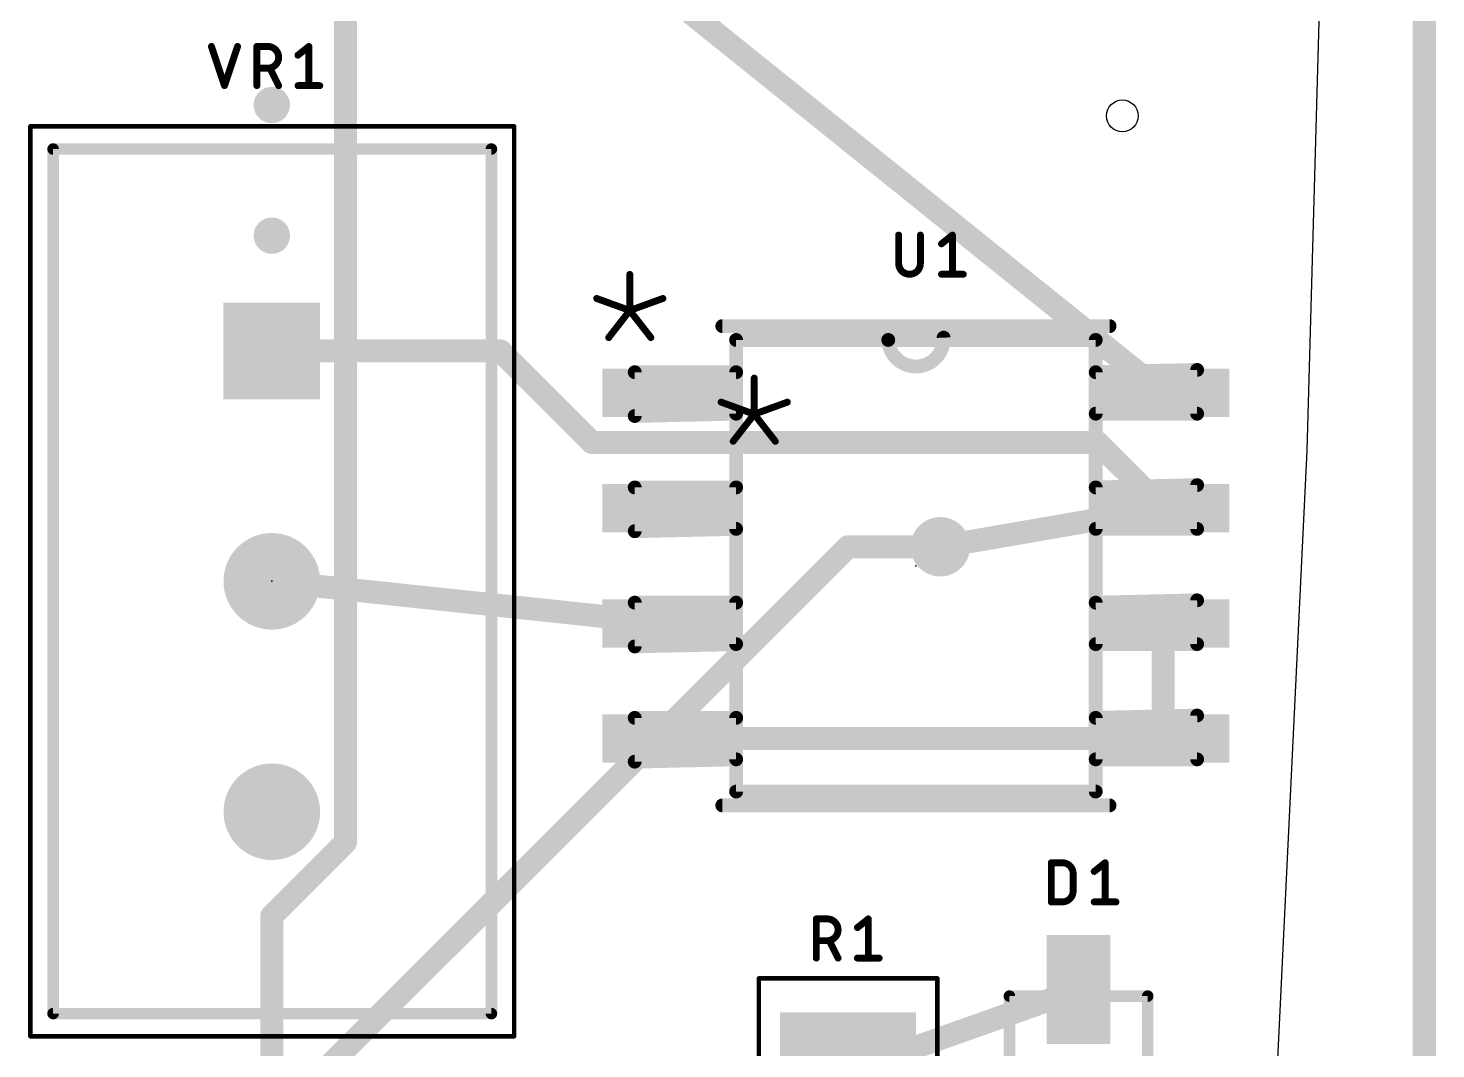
# Model space of a CAD drawing. Extents: x -61.1 to -20.2, y -31.9 to 53.5.
# Drawn here: x -35.71 to -20.19, y -11.5 to -0.25 of the extents above; entities that cross this region are included whole.
import ezdxf

# ---------------------------------------------------------------- set-up
doc = ezdxf.new("R2010")
doc.units = 0
for name, color, linetype in [('1', 12, 'CONTINUOUS'), ('16', 132, 'CONTINUOUS'), ('17', 110, 'CONTINUOUS'), ('18', 110, 'CONTINUOUS'), ('20', 31, 'CONTINUOUS'), ('21', 253, 'CONTINUOUS'), ('23', 53, 'CONTINUOUS'), ('25', 253, 'CONTINUOUS'), ('39', 12, 'CONTINUOUS'), ('51', 253, 'CONTINUOUS')]:
    doc.layers.add(name, color=color, linetype=linetype)

# ---------------------------------------------------------------- blocks, each defined once
blk = doc.blocks.new('RECT')
blk.add_solid([(-0.5, -0.5), (0.5, -0.5), (-0.5, 0.5), (0.5, 0.5)])
blk = doc.blocks.new('SQUAREP')
blk.add_solid([(-0.5, -0.5), (0.5, -0.5), (-0.5, 0.5), (0.5, 0.5)])
blk = doc.blocks.new('ROUNDP')
at = {"const_width": 0.5}
blk.add_lwpolyline([(0, -0.25, 1), (0, 0.25, 1), (0, -0.25)], format="xyb", dxfattribs=at)
blk = doc.blocks.new('ROUNDV')
at = {"const_width": 0.5}
blk.add_lwpolyline([(0, -0.25, 1), (0, 0.25, 1), (0, -0.25)], format="xyb", dxfattribs=at)

msp = doc.modelspace()

# ---------------------------------------------------------------- linework, layer by layer
at = {"layer": '1', "const_width": 0.254}
for points in [[(-20.32, 48.26), (-20.32, -24.13)], [(-23.1981, -4.2736), (-30.4864, 1.59)], [(-30.502, -3.81), (-33.02, -3.81)], [(-29.4924, -4.8197), (-30.502, -3.81)], [(-23.922, -4.8197), (-29.4924, -4.8197)], [(-23.1981, -5.5436), (-23.922, -4.8197)], [(-23.1981, -5.5436), (-25.654, -5.969)], [(-33.02, -6.35), (-28.6464, -6.8136)], [(-23.1981, -6.8136), (-23.1981, -8.0836)], [(-23.1981, -8.0836), (-28.6464, -8.0836)], [(-26.67, -11.75), (-24.13, -10.85)]]:
    msp.add_lwpolyline(points, dxfattribs=at)
at = {"layer": '1', "const_width": 0.127}
for points in [[(-33.02, -3.7465, 1), (-33.02, -3.8735)], [(-30.4571, -3.7651, 1), (-30.5469, -3.8549)], [(-30.502, -3.8735, 1), (-30.502, -3.7465)], [(-23.2379, -4.323, 1), (-23.1583, -4.2241)], [(-29.4924, -4.7561, 1), (-29.4924, -4.8832)], [(-29.5373, -4.8646, 1), (-29.4475, -4.7747)], [(-23.8771, -4.7747, 1), (-23.9669, -4.8646)], [(-23.922, -4.8832, 1), (-23.922, -4.7561)], [(-23.1872, -5.6061, 1), (-23.2089, -5.481)], [(-23.243, -5.5885, 1), (-23.1532, -5.4986)], [(-25.6648, -5.9064, 1), (-25.6432, -6.0316)], [(-33.0133, -6.2869, 1), (-33.0267, -6.4131)], [(-28.6531, -6.8767, 1), (-28.6397, -6.7504)], [(-23.1346, -6.8136, 1), (-23.2616, -6.8136)], [(-28.6464, -8.0201, 1), (-28.6464, -8.1471)], [(-23.2616, -8.0836, 1), (-23.1346, -8.0836)], [(-23.1981, -8.1471, 1), (-23.1981, -8.0201)], [(-24.1088, -10.9099, 1), (-24.1512, -10.7901)]]:
    msp.add_lwpolyline(points, format="xyb", dxfattribs=at)
at = {"layer": '16', "const_width": 0.254}
for points in [[(-32.2081, -9.2263), (-32.2081, 3.6059)], [(-26.67, -5.969), (-32.4301, -11.7291)], [(-25.654, -5.969), (-26.67, -5.969)], [(-33.02, -10.0382), (-32.2081, -9.2263)], [(-33.02, -13.97), (-33.02, -10.0382)]]:
    msp.add_lwpolyline(points, dxfattribs=at)
at = {"layer": '16', "const_width": 0.127}
for points in [[(-26.67, -5.9055, 1), (-26.67, -6.0325)], [(-26.6251, -6.0139, 1), (-26.7149, -5.9241)], [(-25.654, -6.0325, 1), (-25.654, -5.9055)], [(-32.1632, -9.2712, 1), (-32.253, -9.1814)], [(-32.2716, -9.2263, 1), (-32.1446, -9.2263)], [(-32.9565, -10.0382, 1), (-33.0835, -10.0382)], [(-33.0649, -9.9933, 1), (-32.9751, -10.0831)]]:
    msp.add_lwpolyline(points, format="xyb", dxfattribs=at)
at = {"layer": '20'}
for p, q in [((-21.6115, -4.9089), (-21.1053, 13.0899)), ((-22.0412, -13.8413), (-21.6115, -4.9089))]:
    msp.add_line(p, q, dxfattribs=at)
msp.add_circle((-23.6474, -1.2192), 0.175, dxfattribs=at)
at = {"layer": '21'}
for points, const_width in [([(-33.02, -1.2, 1), (-33.02, -1, 1), (-33.02, -1.2)], 0.2), ([(-35.43, -1.5533, 1), (-35.43, -1.6168)], 0.0635), ([(-35.3982, -1.585, 1), (-35.4618, -1.585)], 0.0635), ([(-30.5683, -1.585, 1), (-30.6318, -1.585)], 0.0635), ([(-30.6, -1.6168, 1), (-30.6, -1.5533)], 0.0635), ([(-29.0563, -2.9669, 1), (-29.0944, -2.9669)], 0.0381), ([(-29.4336, -3.2142, 1), (-29.4466, -3.2501)], 0.0381), ([(-28.7041, -3.2501, 1), (-28.7171, -3.2142)], 0.0381), ([(-29.0603, -3.3531, 1), (-29.0904, -3.3765)], 0.0381), ([(-29.0819, -3.3469, 1), (-29.0688, -3.3827)], 0.0381), ([(-29.0944, -3.3648, 1), (-29.0563, -3.3648)], 0.0381), ([(-29.0603, -3.3765, 1), (-29.0904, -3.3531)], 0.0381), ([(-29.0819, -3.3827, 1), (-29.0688, -3.3469)], 0.0381), ([(-28.0558, -3.4989, 1), (-28.0558, -3.5751)], 0.0762), ([(-23.7886, -3.5751, 1), (-23.7886, -3.4989)], 0.0762), ([(-29.3225, -3.6516, 1), (-29.2924, -3.6749)], 0.0381), ([(-28.8583, -3.6749, 1), (-28.8282, -3.6516)], 0.0381), ([(-28.0558, -8.782, 1), (-28.0558, -8.8582)], 0.0762), ([(-23.7886, -8.8582, 1), (-23.7886, -8.782)], 0.0762), ([(-24.892, -10.8902, 1), (-24.892, -10.9538)], 0.0635), ([(-24.8603, -10.922, 1), (-24.9237, -10.922)], 0.0635), ([(-23.3363, -10.922, 1), (-23.3998, -10.922)], 0.0635), ([(-23.368, -10.9538, 1), (-23.368, -10.8902)], 0.0635), ([(-35.43, -11.0832, 1), (-35.43, -11.1468)], 0.0635), ([(-35.4618, -11.115, 1), (-35.3982, -11.115)], 0.0635), ([(-30.6318, -11.115, 1), (-30.5683, -11.115)], 0.0635), ([(-30.6, -11.1468, 1), (-30.6, -11.0832)], 0.0635)]:
    msp.add_lwpolyline(points, format="xyb", dxfattribs=dict(at, const_width=const_width))
for points, const_width in [([(-35.43, -1.585), (-30.6, -1.585)], 0.127), ([(-35.43, -11.115), (-35.43, -1.585)], 0.127), ([(-30.6, -1.585), (-30.6, -11.115)], 0.127), ([(-29.0754, -2.9669), (-29.0754, -3.3648)], 0.0762), ([(-29.0754, -3.3648), (-29.4401, -3.2322)], 0.0762), ([(-29.0754, -3.3648), (-28.7106, -3.2322)], 0.0762), ([(-29.3075, -3.6632), (-29.0754, -3.3648)], 0.0762), ([(-29.0754, -3.3648), (-28.8432, -3.6632)], 0.0762), ([(-23.7886, -3.537), (-28.0558, -3.537)], 0.1524), ([(-28.0558, -8.8201), (-23.7886, -8.8201)], 0.1524), ([(-24.892, -14.478), (-24.892, -10.922)], 0.127), ([(-24.892, -10.922), (-23.368, -10.922)], 0.127), ([(-23.368, -10.922), (-23.368, -14.478)], 0.127), ([(-30.6, -11.115), (-35.43, -11.115)], 0.127)]:
    msp.add_lwpolyline(points, dxfattribs=dict(at, const_width=const_width))
at = {"layer": '23'}
for p in [(-25.9222, -6.1786), (-33.02, -6.35)]:
    msp.add_point(p, dxfattribs=at)
at = {"layer": '25', "const_width": 0.0762}
for points in [[(-33.6853, -0.4542), (-33.5414, -0.886)], [(-33.5414, -0.886), (-33.3975, -0.4542)], [(-33.1847, -0.886), (-33.1847, -0.4542)], [(-33.1847, -0.4542), (-33.0647, -0.4542)], [(-32.7317, -0.5502), (-32.6118, -0.4542)], [(-32.6118, -0.4542), (-32.6118, -0.886)], [(-33.0647, -0.6941), (-33.1847, -0.6941)], [(-32.9448, -0.886), (-33.0408, -0.6941)], [(-32.7317, -0.886), (-32.4918, -0.886)], [(-26.1127, -2.5337), (-26.1127, -2.8455)], [(-25.8728, -2.8455), (-25.8728, -2.5337)], [(-25.6403, -2.6296), (-25.5203, -2.5337)], [(-25.5203, -2.5337), (-25.5203, -2.9655)], [(-25.6403, -2.9655), (-25.4004, -2.9655)], [(-24.4299, -9.8839), (-24.4299, -9.4521)], [(-24.4299, -9.4521), (-24.31, -9.4521)], [(-23.9575, -9.5481), (-23.8375, -9.4521)], [(-23.8375, -9.4521), (-23.8375, -9.8839)], [(-24.19, -9.572), (-24.19, -9.764)], [(-24.31, -9.8839), (-24.4299, -9.8839)], [(-23.9575, -9.8839), (-23.7176, -9.8839)], [(-27.02, -10.5029), (-27.02, -10.0711)], [(-27.02, -10.0711), (-26.9, -10.0711)], [(-26.567, -10.1671), (-26.447, -10.0711)], [(-26.447, -10.0711), (-26.447, -10.5029)], [(-26.9, -10.311), (-27.02, -10.311)], [(-26.7801, -10.5029), (-26.876, -10.311)], [(-26.567, -10.5029), (-26.3271, -10.5029)]]:
    msp.add_lwpolyline(points, dxfattribs=at)
at = {"layer": '25'}
for points, const_width in [([(-33.6673, -0.4482, 1), (-33.7034, -0.4603)], 0.0381), ([(-33.3794, -0.4603, 1), (-33.4155, -0.4482)], 0.0381), ([(-33.1847, -0.4352, 1), (-33.1847, -0.4733)], 0.0381), ([(-33.1656, -0.4542, 1), (-33.2037, -0.4542)], 0.0381), ([(-33.0647, -0.6941, 1), (-33.0647, -0.4542)], 0.0762), ([(-33.0647, -0.4352, 1), (-33.0647, -0.4733)], 0.0381), ([(-33.0647, -0.4733, 1), (-33.0647, -0.4352)], 0.0381), ([(-32.5927, -0.4542, 1), (-32.6308, -0.4542)], 0.0381), ([(-32.5999, -0.4691, 1), (-32.6237, -0.4394)], 0.0381), ([(-32.7436, -0.5353, 1), (-32.7198, -0.5651)], 0.0381), ([(-33.1847, -0.6751, 1), (-33.1847, -0.7132)], 0.0381), ([(-33.0647, -0.6751, 1), (-33.0647, -0.7132)], 0.0381), ([(-33.0647, -0.7132, 1), (-33.0647, -0.6751)], 0.0381), ([(-33.0237, -0.6856, 1), (-33.0578, -0.7027)], 0.0381), ([(-33.5595, -0.88, 1), (-33.5233, -0.8921)], 0.0381), ([(-33.5595, -0.8921, 1), (-33.5233, -0.88)], 0.0381), ([(-33.2037, -0.886, 1), (-33.1656, -0.886)], 0.0381), ([(-32.9618, -0.8946, 1), (-32.9278, -0.8775)], 0.0381), ([(-32.7317, -0.867, 1), (-32.7317, -0.9051)], 0.0381), ([(-32.6308, -0.886, 1), (-32.5927, -0.886)], 0.0381), ([(-32.4918, -0.9051, 1), (-32.4918, -0.867)], 0.0381), ([(-26.0937, -2.5337, 1), (-26.1318, -2.5337)], 0.0381), ([(-25.8538, -2.5337, 1), (-25.8919, -2.5337)], 0.0381), ([(-25.6522, -2.6147, 1), (-25.6284, -2.6445)], 0.0381), ([(-25.5013, -2.5337, 1), (-25.5394, -2.5337)], 0.0381), ([(-25.5084, -2.5485, 1), (-25.5322, -2.5188)], 0.0381), ([(-26.1127, -2.8455, 1), (-25.8728, -2.8455)], 0.0762), ([(-26.0937, -2.8455, 1), (-26.1318, -2.8455)], 0.0381), ([(-26.1318, -2.8455, 1), (-26.0937, -2.8455)], 0.0381), ([(-25.8538, -2.8455, 1), (-25.8919, -2.8455)], 0.0381), ([(-25.8919, -2.8455, 1), (-25.8538, -2.8455)], 0.0381), ([(-25.6403, -2.9464, 1), (-25.6403, -2.9845)], 0.0381), ([(-25.5394, -2.9655, 1), (-25.5013, -2.9655)], 0.0381), ([(-25.4004, -2.9845, 1), (-25.4004, -2.9464)], 0.0381), ([(-24.4299, -9.433, 1), (-24.4299, -9.4711)], 0.0381), ([(-24.4108, -9.4521, 1), (-24.4489, -9.4521)], 0.0381), ([(-24.31, -9.433, 1), (-24.31, -9.4711)], 0.0381), ([(-24.19, -9.572, 0.4142), (-24.31, -9.4521)], 0.0762), ([(-24.31, -9.4711, 1), (-24.31, -9.433)], 0.0381), ([(-23.8185, -9.4521, 1), (-23.8566, -9.4521)], 0.0381), ([(-23.8256, -9.467, 1), (-23.8494, -9.4372)], 0.0381), ([(-24.171, -9.572, 1), (-24.2091, -9.572)], 0.0381), ([(-24.2091, -9.572, 1), (-24.171, -9.572)], 0.0381), ([(-23.9694, -9.5332, 1), (-23.9456, -9.5629)], 0.0381), ([(-24.31, -9.8839, 0.4142), (-24.19, -9.764)], 0.0762), ([(-24.171, -9.764, 1), (-24.2091, -9.764)], 0.0381), ([(-24.2091, -9.764, 1), (-24.171, -9.764)], 0.0381), ([(-24.4299, -9.8649, 1), (-24.4299, -9.903)], 0.0381), ([(-24.4489, -9.8839, 1), (-24.4108, -9.8839)], 0.0381), ([(-24.31, -9.8649, 1), (-24.31, -9.903)], 0.0381), ([(-24.31, -9.903, 1), (-24.31, -9.8649)], 0.0381), ([(-23.9575, -9.8649, 1), (-23.9575, -9.903)], 0.0381), ([(-23.8566, -9.8839, 1), (-23.8185, -9.8839)], 0.0381), ([(-23.7176, -9.903, 1), (-23.7176, -9.8649)], 0.0381), ([(-27.0009, -10.0711, 1), (-27.039, -10.0711)], 0.0381), ([(-27.02, -10.0521, 1), (-27.02, -10.0902)], 0.0381), ([(-26.9, -10.311, 1), (-26.9, -10.0711)], 0.0762), ([(-26.9, -10.0521, 1), (-26.9, -10.0902)], 0.0381), ([(-26.9, -10.0902, 1), (-26.9, -10.0521)], 0.0381), ([(-26.428, -10.0711, 1), (-26.4661, -10.0711)], 0.0381), ([(-26.4351, -10.086, 1), (-26.4589, -10.0562)], 0.0381), ([(-26.5789, -10.1522, 1), (-26.5551, -10.1819)], 0.0381), ([(-27.02, -10.2919, 1), (-27.02, -10.33)], 0.0381), ([(-26.9, -10.2919, 1), (-26.9, -10.33)], 0.0381), ([(-26.9, -10.33, 1), (-26.9, -10.2919)], 0.0381), ([(-26.859, -10.3025, 1), (-26.8931, -10.3195)], 0.0381), ([(-27.039, -10.5029, 1), (-27.0009, -10.5029)], 0.0381), ([(-26.7971, -10.5114, 1), (-26.763, -10.4944)], 0.0381), ([(-26.567, -10.4839, 1), (-26.567, -10.522)], 0.0381), ([(-26.4661, -10.5029, 1), (-26.428, -10.5029)], 0.0381), ([(-26.3271, -10.522, 1), (-26.3271, -10.4839)], 0.0381)]:
    msp.add_lwpolyline(points, format="xyb", dxfattribs=dict(at, const_width=const_width))
at = {"layer": '39'}
for points, const_width in [([(-35.68, -11.365), (-35.68, -1.335)], 0.05), ([(-35.68, -1.335), (-30.35, -1.335)], 0.05), ([(-30.35, -1.335), (-30.35, -11.365)], 0.05), ([(-27.653, -14.673), (-27.653, -10.727)], 0.0508), ([(-27.653, -10.727), (-25.687, -10.727)], 0.0508), ([(-25.687, -10.727), (-25.687, -14.673)], 0.0508), ([(-30.35, -11.365), (-35.68, -11.365)], 0.05)]:
    msp.add_lwpolyline(points, dxfattribs=dict(at, const_width=const_width))
for points, const_width in [([(-35.6675, -1.335, 1), (-35.6925, -1.335)], 0.025), ([(-35.68, -1.3225, 1), (-35.68, -1.3475)], 0.025), ([(-30.3375, -1.335, 1), (-30.3625, -1.335)], 0.025), ([(-30.35, -1.3475, 1), (-30.35, -1.3225)], 0.025), ([(-27.6403, -10.727, 1), (-27.6657, -10.727)], 0.0254), ([(-27.653, -10.7143, 1), (-27.653, -10.7397)], 0.0254), ([(-25.6743, -10.727, 1), (-25.6997, -10.727)], 0.0254), ([(-25.687, -10.7397, 1), (-25.687, -10.7143)], 0.0254), ([(-35.68, -11.3525, 1), (-35.68, -11.3775)], 0.025), ([(-35.6925, -11.365, 1), (-35.6675, -11.365)], 0.025), ([(-30.3625, -11.365, 1), (-30.3375, -11.365)], 0.025), ([(-30.35, -11.3775, 1), (-30.35, -11.3525)], 0.025)]:
    msp.add_lwpolyline(points, format="xyb", dxfattribs=dict(at, const_width=const_width))
at = {"layer": '51'}
for points, const_width in [([(-35.43, -11.115), (-35.43, -1.585)], 0.127), ([(-35.43, -1.585), (-30.6, -1.585)], 0.127), ([(-30.6, -1.585), (-30.6, -11.115)], 0.127), ([(-26.227, -3.6894), (-27.9034, -3.6894)], 0.1524), ([(-27.9034, -3.6894), (-27.9034, -8.6677)], 0.1524), ([(-23.941, -3.6894), (-26.227, -3.6894)], 0.1524), ([(-23.941, -8.6677), (-23.941, -3.6894)], 0.1524), ([(-27.9034, -4.045), (-29.021, -4.045)], 0.1524), ([(-29.021, -4.045), (-29.021, -4.5276)], 0.1524), ([(-27.9034, -4.5022), (-27.9034, -4.045)], 0.1524), ([(-22.8234, -4.0196), (-23.941, -4.045)], 0.1524), ([(-23.941, -4.045), (-23.941, -4.5022)], 0.1524), ([(-22.8234, -4.5022), (-22.8234, -4.0196)], 0.1524), ([(-27.7038, -4.1099), (-27.7038, -4.5078)], 0.0762), ([(-27.7038, -4.5078), (-28.0685, -4.3752)], 0.0762), ([(-27.7038, -4.5078), (-27.339, -4.3752)], 0.0762), ([(-29.021, -4.5276), (-27.9034, -4.5022)], 0.1524), ([(-27.9359, -4.8062), (-27.7038, -4.5078)], 0.0762), ([(-27.7038, -4.5078), (-27.4716, -4.8062)], 0.0762), ([(-23.941, -4.5022), (-22.8234, -4.5022)], 0.1524), ([(-27.9034, -5.315), (-29.021, -5.315)], 0.1524), ([(-29.021, -5.315), (-29.021, -5.7976)], 0.1524), ([(-27.9034, -5.7721), (-27.9034, -5.315)], 0.1524), ([(-22.8234, -5.2896), (-23.941, -5.315)], 0.1524), ([(-23.941, -5.315), (-23.941, -5.7721)], 0.1524), ([(-22.8234, -5.7721), (-22.8234, -5.2896)], 0.1524), ([(-29.021, -5.7976), (-27.9034, -5.7721)], 0.1524), ([(-23.941, -5.7721), (-22.8234, -5.7721)], 0.1524), ([(-27.9034, -6.585), (-29.021, -6.585)], 0.1524), ([(-29.021, -6.585), (-29.021, -7.0676)], 0.1524), ([(-27.9034, -7.0422), (-27.9034, -6.585)], 0.1524), ([(-22.8234, -6.5596), (-23.941, -6.585)], 0.1524), ([(-23.941, -6.585), (-23.941, -7.0422)], 0.1524), ([(-22.8234, -7.0422), (-22.8234, -6.5596)], 0.1524), ([(-29.021, -7.0676), (-27.9034, -7.0422)], 0.1524), ([(-23.941, -7.0422), (-22.8234, -7.0422)], 0.1524), ([(-22.8234, -7.8296), (-23.941, -7.855)], 0.1524), ([(-22.8234, -8.3122), (-22.8234, -7.8296)], 0.1524), ([(-27.9034, -7.855), (-29.021, -7.855)], 0.1524), ([(-29.021, -7.855), (-29.021, -8.3376)], 0.1524), ([(-27.9034, -8.3122), (-27.9034, -7.855)], 0.1524), ([(-23.941, -7.855), (-23.941, -8.3122)], 0.1524), ([(-29.021, -8.3376), (-27.9034, -8.3122)], 0.1524), ([(-23.941, -8.3122), (-22.8234, -8.3122)], 0.1524), ([(-27.9034, -8.6677), (-23.941, -8.6677)], 0.1524), ([(-30.6, -11.115), (-35.43, -11.115)], 0.127)]:
    msp.add_lwpolyline(points, dxfattribs=dict(at, const_width=const_width))
for points, const_width in [([(-35.3982, -1.585, 1), (-35.4618, -1.585)], 0.0635), ([(-35.43, -1.5533, 1), (-35.43, -1.6168)], 0.0635), ([(-30.5683, -1.585, 1), (-30.6318, -1.585)], 0.0635), ([(-30.6, -1.6168, 1), (-30.6, -1.5533)], 0.0635), ([(-33.02, -2.64, 1), (-33.02, -2.44, 1), (-33.02, -2.64)], 0.2), ([(-27.9034, -3.6513, 1), (-27.9034, -3.7275)], 0.0762), ([(-27.8653, -3.6894, 1), (-27.9415, -3.6894)], 0.0762), ([(-26.227, -3.6894, 1), (-25.6174, -3.664)], 0.1524), ([(-26.227, -3.6513, 1), (-26.227, -3.7275)], 0.0762), ([(-26.189, -3.6878, 1), (-26.2651, -3.6909)], 0.0762), ([(-26.227, -3.7275, 1), (-26.227, -3.6513)], 0.0762), ([(-25.5794, -3.6624, 1), (-25.6555, -3.6655)], 0.0762), ([(-23.9029, -3.6894, 1), (-23.9791, -3.6894)], 0.0762), ([(-23.941, -3.7275, 1), (-23.941, -3.6513)], 0.0762), ([(-29.021, -4.0069, 1), (-29.021, -4.0831)], 0.0762), ([(-28.9829, -4.045, 1), (-29.0591, -4.045)], 0.0762), ([(-27.8653, -4.045, 1), (-27.9415, -4.045)], 0.0762), ([(-27.9034, -4.0831, 1), (-27.9034, -4.0069)], 0.0762), ([(-23.9029, -4.045, 1), (-23.9791, -4.045)], 0.0762), ([(-23.9419, -4.0069, 1), (-23.9402, -4.083)], 0.0762), ([(-22.7853, -4.0196, 1), (-22.8615, -4.0196)], 0.0762), ([(-22.8226, -4.0576, 1), (-22.8243, -3.9815)], 0.0762), ([(-27.6847, -4.1099, 1), (-27.7228, -4.1099)], 0.0381), ([(-28.062, -4.3572, 1), (-28.075, -4.3931)], 0.0381), ([(-27.3325, -4.3931, 1), (-27.3455, -4.3572)], 0.0381), ([(-29.0219, -4.4895, 1), (-29.0202, -4.5656)], 0.0762), ([(-29.0591, -4.5276, 1), (-28.9829, -4.5276)], 0.0762), ([(-27.9415, -4.5022, 1), (-27.8653, -4.5022)], 0.0762), ([(-27.9026, -4.5402, 1), (-27.9043, -4.4641)], 0.0762), ([(-27.6887, -4.4961, 1), (-27.7188, -4.5195)], 0.0381), ([(-27.7103, -4.4899, 1), (-27.6972, -4.5257)], 0.0381), ([(-27.7228, -4.5078, 1), (-27.6847, -4.5078)], 0.0381), ([(-27.6887, -4.5195, 1), (-27.7188, -4.4961)], 0.0381), ([(-27.7103, -4.5257, 1), (-27.6972, -4.4899)], 0.0381), ([(-23.941, -4.4641, 1), (-23.941, -4.5403)], 0.0762), ([(-23.9791, -4.5022, 1), (-23.9029, -4.5022)], 0.0762), ([(-22.8615, -4.5022, 1), (-22.7853, -4.5022)], 0.0762), ([(-22.8234, -4.5403, 1), (-22.8234, -4.4641)], 0.0762), ([(-27.9509, -4.7946, 1), (-27.9208, -4.8179)], 0.0381), ([(-27.4867, -4.8179, 1), (-27.4566, -4.7946)], 0.0381), ([(-29.021, -5.2769, 1), (-29.021, -5.3531)], 0.0762), ([(-28.9829, -5.315, 1), (-29.0591, -5.315)], 0.0762), ([(-27.8653, -5.315, 1), (-27.9415, -5.315)], 0.0762), ([(-27.9034, -5.3531, 1), (-27.9034, -5.2769)], 0.0762), ([(-23.9029, -5.315, 1), (-23.9791, -5.315)], 0.0762), ([(-23.9419, -5.2769, 1), (-23.9402, -5.353)], 0.0762), ([(-22.7853, -5.2896, 1), (-22.8615, -5.2896)], 0.0762), ([(-22.8226, -5.3276, 1), (-22.8243, -5.2515)], 0.0762), ([(-29.0219, -5.7595, 1), (-29.0202, -5.8356)], 0.0762), ([(-27.9415, -5.7721, 1), (-27.8653, -5.7721)], 0.0762), ([(-27.9026, -5.8102, 1), (-27.9043, -5.7341)], 0.0762), ([(-23.941, -5.734, 1), (-23.941, -5.8102)], 0.0762), ([(-23.9791, -5.7721, 1), (-23.9029, -5.7721)], 0.0762), ([(-22.8615, -5.7721, 1), (-22.7853, -5.7721)], 0.0762), ([(-22.8234, -5.8102, 1), (-22.8234, -5.734)], 0.0762), ([(-29.0591, -5.7976, 1), (-28.9829, -5.7976)], 0.0762), ([(-29.021, -6.5469, 1), (-29.021, -6.6231)], 0.0762), ([(-28.9829, -6.585, 1), (-29.0591, -6.585)], 0.0762), ([(-27.8653, -6.585, 1), (-27.9415, -6.585)], 0.0762), ([(-27.9034, -6.6231, 1), (-27.9034, -6.5469)], 0.0762), ([(-23.9029, -6.585, 1), (-23.9791, -6.585)], 0.0762), ([(-23.9419, -6.5469, 1), (-23.9402, -6.623)], 0.0762), ([(-22.7853, -6.5596, 1), (-22.8615, -6.5596)], 0.0762), ([(-22.8226, -6.5976, 1), (-22.8243, -6.5215)], 0.0762), ([(-27.9026, -7.0802, 1), (-27.9043, -7.0041)], 0.0762), ([(-23.941, -7.0041, 1), (-23.941, -7.0803)], 0.0762), ([(-22.8234, -7.0803, 1), (-22.8234, -7.0041)], 0.0762), ([(-29.0219, -7.0295, 1), (-29.0202, -7.1056)], 0.0762), ([(-29.0591, -7.0676, 1), (-28.9829, -7.0676)], 0.0762), ([(-27.9415, -7.0422, 1), (-27.8653, -7.0422)], 0.0762), ([(-23.9791, -7.0422, 1), (-23.9029, -7.0422)], 0.0762), ([(-22.8615, -7.0422, 1), (-22.7853, -7.0422)], 0.0762), ([(-22.7853, -7.8296, 1), (-22.8615, -7.8296)], 0.0762), ([(-22.8226, -7.8676, 1), (-22.8243, -7.7915)], 0.0762), ([(-29.021, -7.8169, 1), (-29.021, -7.8931)], 0.0762), ([(-28.9829, -7.855, 1), (-29.0591, -7.855)], 0.0762), ([(-27.8653, -7.855, 1), (-27.9415, -7.855)], 0.0762), ([(-27.9034, -7.8931, 1), (-27.9034, -7.8169)], 0.0762), ([(-23.9029, -7.855, 1), (-23.9791, -7.855)], 0.0762), ([(-23.9419, -7.8169, 1), (-23.9402, -7.893)], 0.0762), ([(-29.0219, -8.2995, 1), (-29.0202, -8.3756)], 0.0762), ([(-29.0591, -8.3376, 1), (-28.9829, -8.3376)], 0.0762), ([(-27.9415, -8.3122, 1), (-27.8653, -8.3122)], 0.0762), ([(-27.9026, -8.3502, 1), (-27.9043, -8.2741)], 0.0762), ([(-23.941, -8.2741, 1), (-23.941, -8.3503)], 0.0762), ([(-23.9791, -8.3122, 1), (-23.9029, -8.3122)], 0.0762), ([(-22.8615, -8.3122, 1), (-22.7853, -8.3122)], 0.0762), ([(-22.8234, -8.3503, 1), (-22.8234, -8.2741)], 0.0762), ([(-27.9034, -8.6296, 1), (-27.9034, -8.7058)], 0.0762), ([(-27.9415, -8.6677, 1), (-27.8653, -8.6677)], 0.0762), ([(-23.9791, -8.6677, 1), (-23.9029, -8.6677)], 0.0762), ([(-23.941, -8.7058, 1), (-23.941, -8.6296)], 0.0762), ([(-35.43, -11.0832, 1), (-35.43, -11.1468)], 0.0635), ([(-35.4618, -11.115, 1), (-35.3982, -11.115)], 0.0635), ([(-30.6318, -11.115, 1), (-30.5683, -11.115)], 0.0635), ([(-30.6, -11.1468, 1), (-30.6, -11.0832)], 0.0635)]:
    msp.add_lwpolyline(points, format="xyb", dxfattribs=dict(at, const_width=const_width))

# ---------------------------------------------------------------- block references
at = {"layer": '1', "xscale": 1.4605, "yscale": 0.5334}
for p in [(-28.6464, -4.2736), (-23.1981, -4.2736), (-28.6464, -5.5436), (-23.1981, -5.5436), (-28.6464, -6.8136), (-23.1981, -6.8136), (-28.6464, -8.0836), (-23.1981, -8.0836)]:
    msp.add_blockref('RECT', p, dxfattribs=at)
at = {"layer": '1'}
for p, xscale, yscale, rotation in [((-24.13, -10.85), 1.2, 0.7, 270), ((-26.67, -11.75), 1.3, 1.5, 90)]:
    msp.add_blockref('RECT', p, dxfattribs=dict(at, xscale=xscale, yscale=yscale, rotation=rotation))
at = {"layer": '17', "xscale": 1.065, "yscale": 1.065, "rotation": 270}
for name, p in [('SQUAREP', (-33.02, -3.81)), ('SQUAREP', (-33.02, -3.81)), ('ROUNDP', (-33.02, -6.35)), ('ROUNDP', (-33.02, -6.35)), ('ROUNDP', (-33.02, -8.89)), ('ROUNDP', (-33.02, -8.89))]:
    msp.add_blockref(name, p, dxfattribs=at)
at = {"layer": '18', "xscale": 0.6548, "yscale": 0.6548}
msp.add_blockref('ROUNDV', (-25.654, -5.969), dxfattribs=at)
msp.add_blockref('ROUNDV', (-25.654, -5.969), dxfattribs=at)

doc.saveas('drawing.dxf')
